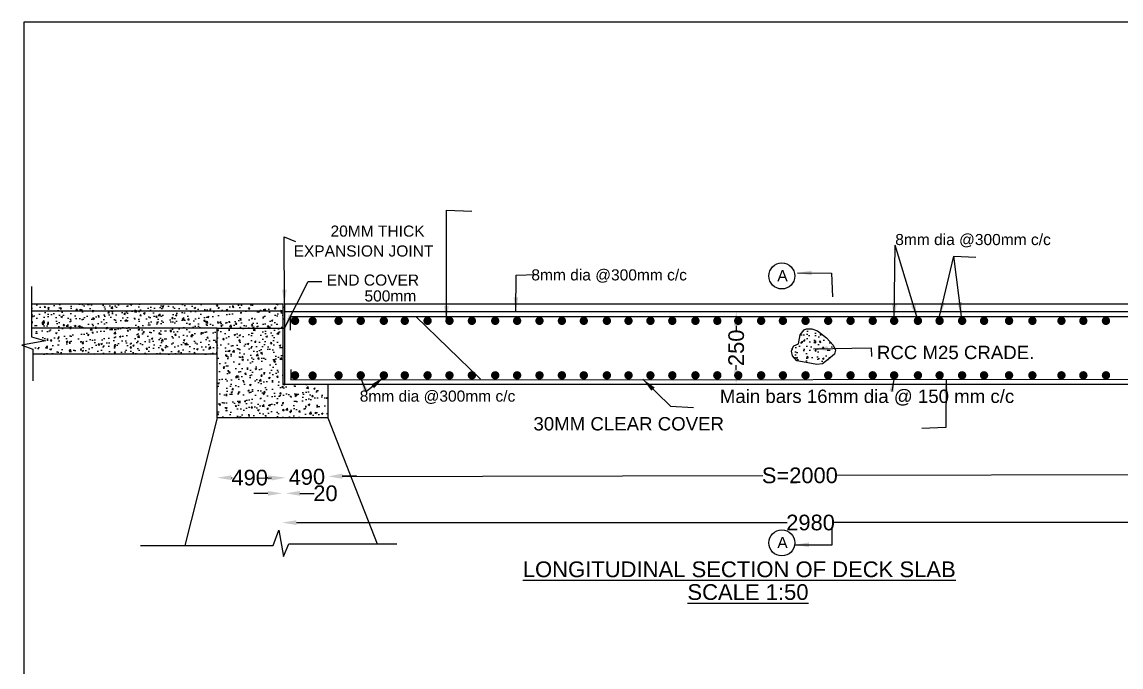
# Model space of a CAD drawing. Header units: millimetres. Extents: x 71251 to 87659, y 3064 to 14226.
# Drawn here: x 71251 to 78978, y 9692 to 14226 of the extents above; entities that cross this region are included whole.
import ezdxf

# ---------------------------------------------------------------- set-up
doc = ezdxf.new("R2010")
doc.units = ezdxf.units.MM
doc.header["$MEASUREMENT"] = 0
for name, color, linetype in [('DIMENSION', 7, 'Continuous'), ('DRAWING', 7, 'Continuous'), ('TEXT', 7, 'Continuous')]:
    doc.layers.add(name, color=color, linetype=linetype)
doc.styles.get("Standard").update_dxf_attribs({"font": 'arial.ttf'})
doc.dimstyles.get("Standard").update_dxf_attribs({"dimtxt": 110, "dimasz": 100, "dimexe": 0.18, "dimexo": 0.0625, "dimgap": 0.09, "dimtad": 0, "dimdec": 0, "dimzin": 0, "dimdsep": 46, "dimtxsty": 'Standard', "dimcen": 0.09, "dimse1": 1, "dimse2": 1, "dimadec": 0, "dimazin": 0, "dimtfac": 1, "dimtdec": 0, "dimtofl": 0, "dimtmove": 0, "dimatfit": 3, "dimfxl": 1, "dimtolj": 1, "dimtzin": 0, "dimarcsym": 0})
pattern_1 = [(50, (69886.36, 2517.42), (112.1495, -9.8118), [11.7269, -128.9955]), (355, (69886.36, 2517.42), (-21.6949, 117.6114), [9.3815, -103.1964]), (100.4514, (69895.7, 2516.6), (90.4546, 107.7996), [9.9663, -109.6293]), (46.1842, (69886.36, 2548.69), (166.8719, -25.8803), [17.5903, -193.4932]), (96.6356, (69900.26, 2546.53), (146.142, 152.3114), [14.9495, -164.444]), (351.1842, (69886.36, 2548.69), (146.142, 152.3114), [14.0722, -154.7946]), (21, (69901.99, 2540.87), (93.3313, -62.95274), [11.7269, -128.9955]), (326, (69901.99, 2540.87), (38.0443, 113.3831), [9.3815, -103.1964]), (71.4514, (69909.77, 2535.63), (131.3756, 50.4304), [9.9663, -109.6293]), (37.5, (69886.357, 2517.42), (1.90129, 52.05066), [0, -101.9455, 0, -104.75995, 0, -103.58727]), (7.5, (69886.36, 2517.42), (41.13306, 61.66948), [0, -59.7288, 0, -99.60014, 0, -39.48043]), (327.5, (69851.49, 2517.42), (83.46748, -3.52664), [0, -39.08954, 0, -121.95935, 0, -161.83068]), (317.5, (69835.854, 2517.42), (91.1859, 15.65223), [0, -50.8164, 0, -80.9935, 0, -114.92323])]

# ---------------------------------------------------------------- blocks, each defined once
blk = doc.blocks.new('*D4')
at = {"layer": 'Defpoints', "color": 0}
for p in [(72623.7, 11000.9), (73080, 11022.3), (73080, 11000.9)]:
    blk.add_point(p, dxfattribs=at)
at = {"layer": 'DIMENSION', "color": 0, "lineweight": -2}
for p, q in [((72723.7, 11022.3), (72728.2, 11022.3)), ((72980, 11022.3), (72975.4, 11022.3))]:
    blk.add_line(p, q, dxfattribs=at)
at = {"layer": 'DIMENSION', "color": 0}
for points in [[(72723.7, 11039), (72723.7, 11005.6), (72623.7, 11022.3)], [(72980, 11039), (72980, 11005.6), (73080, 11022.3)]]:
    blk.add_solid(points, dxfattribs=at)
at = {"layer": 'DIMENSION', "color": 0, "insert": (72851.8, 11022.3), "char_height": 110, "attachment_point": 5}
blk.add_mtext('\\A1;490', dxfattribs=at)
blk = doc.blocks.new('*D7')
at = {"layer": 'Defpoints', "color": 0}
for p in [(73402.7, 11016.6), (80037.4, 11045), (80037.5, 11030.2)]:
    blk.add_point(p, dxfattribs=at)
at = {"layer": 'DIMENSION', "color": 0, "lineweight": -2}
for p, q in [((73502.7, 11031.5), (76460.1, 11037.6)), ((79937.4, 11044.8), (76980, 11038.7))]:
    blk.add_line(p, q, dxfattribs=at)
at = {"layer": 'DIMENSION', "color": 0}
for points in [[(79937.4, 11061.4), (79937.5, 11028.1), (80037.4, 11045)], [(73502.6, 11048.2), (73502.7, 11014.8), (73402.7, 11031.3)]]:
    blk.add_solid(points, dxfattribs=at)
at = {"layer": 'DIMENSION', "color": 0, "insert": (76720.1, 11038.1), "char_height": 110, "attachment_point": 5, "rotation": 0.11805}
blk.add_mtext('\\A1;S=2000', dxfattribs=at)
blk = doc.blocks.new('*D5')
at = {"layer": 'Defpoints', "color": 0}
for p in [(73080, 11022.3), (73105.2, 11022.3), (73105.2, 10912.3)]:
    blk.add_point(p, dxfattribs=at)
at = {"layer": 'DIMENSION', "color": 0, "lineweight": -2}
for p, q in [((72980, 10912.3), (72880, 10912.3)), ((73205.2, 10912.3), (73305.2, 10912.3))]:
    blk.add_line(p, q, dxfattribs=at)
at = {"layer": 'DIMENSION', "color": 0}
for points in [[(72980, 10929), (72980, 10895.6), (73080, 10912.3)], [(73205.2, 10929), (73205.2, 10895.6), (73105.2, 10912.3)]]:
    blk.add_solid(points, dxfattribs=at)
at = {"layer": 'DIMENSION', "color": 0, "insert": (73384.8, 10912.3), "char_height": 110, "attachment_point": 5}
blk.add_mtext('\\A1;20', dxfattribs=at)
blk = doc.blocks.new('*D6')
at = {"layer": 'Defpoints', "color": 0}
for p in [(73105.2, 11022.3), (73402.7, 11031.3), (73402.7, 11031.3)]:
    blk.add_point(p, dxfattribs=at)
at = {"layer": 'DIMENSION', "color": 0, "lineweight": -2}
for p, q in [((73005.2, 11019.3), (72905.2, 11016.3)), ((73502.6, 11034.3), (73602.6, 11037.3))]:
    blk.add_line(p, q, dxfattribs=at)
at = {"layer": 'DIMENSION', "color": 0}
for points in [[(73502.1, 11051), (73503.1, 11017.7), (73402.7, 11031.3)], [(73004.7, 11036), (73005.7, 11002.6), (73105.2, 11022.3)]]:
    blk.add_solid(points, dxfattribs=at)
at = {"layer": 'DIMENSION', "color": 0, "insert": (73253.9, 11026.8), "char_height": 110, "attachment_point": 5, "rotation": 1.73109}
blk.add_mtext('\\A1;490', dxfattribs=at)
blk = doc.blocks.new('*D8')
at = {"layer": 'Defpoints', "color": 0}
for p in [(76246.8, 12190.4), (76273.6, 12190.3), (76245.4, 11680.5)]:
    blk.add_point(p, dxfattribs=at)
at = {"layer": 'DIMENSION', "color": 0, "lineweight": -2}
for p, q in [((76273.3, 12090.3), (76273.2, 12057.7)), ((76272.5, 11780.4), (76272.6, 11813))]:
    blk.add_line(p, q, dxfattribs=at)
at = {"layer": 'DIMENSION', "color": 0}
for points in [[(76256.7, 12090.3), (76290, 12090.2), (76273.6, 12190.3)], [(76255.8, 11780.4), (76289.2, 11780.3), (76272.2, 11680.4)]]:
    blk.add_solid(points, dxfattribs=at)
at = {"layer": 'DIMENSION', "color": 0, "insert": (76272.9, 11935.3), "char_height": 110, "attachment_point": 5, "rotation": 89.84883}
blk.add_mtext('\\A1;250', dxfattribs=at)
blk = doc.blocks.new('*D12')
at = {"layer": 'Defpoints', "color": 0, "lineweight": -2}
for p, q in [((73180, 10706.6), (76630.3, 10706.6)), ((80410.8, 10706.6), (76960.5, 10706.6))]:
    blk.add_line(p, q, dxfattribs=at)
at = {"layer": 'Defpoints', "color": 0}
for p in [(73080, 10912.3), (80510.8, 10914.4), (80510.8, 10706.6)]:
    blk.add_point(p, dxfattribs=at)
for points in [[(73180, 10723.2), (73180, 10689.9), (73080, 10706.6)], [(80410.8, 10723.2), (80410.8, 10689.9), (80510.8, 10706.6)]]:
    blk.add_solid(points, dxfattribs=at)
at = {"layer": 'Defpoints', "color": 0, "insert": (76795.4, 10706.6), "char_height": 110, "attachment_point": 5}
blk.add_mtext('\\A1;2980', dxfattribs=at)

msp = doc.modelspace()

# ---------------------------------------------------------------- hatches: boundary and pattern name
at = {"layer": 'DRAWING'}
h = msp.add_hatch(dxfattribs=at)
h.set_pattern_fill('AR-CONC', color=256, scale=15.635814)
h.set_pattern_definition(pattern_1)
h.paths.add_polyline_path([(71317.3, 12073.3), (71317.3, 12012.9), (71417.2, 11985.2), (71250.7, 11953.8), (71326.6, 11926), (71326.6, 11890.6), (72622.7, 11890.6), (72622.7, 12073.3)])
h.paths.add_polyline_path([(72622.7, 12073.3), (73086.9, 12073.3), (73086.9, 12192), (71317.3, 12192), (71317.3, 12073.3)])
h.paths.add_polyline_path([(73086.9, 12192), (73086.9, 12241.7), (71317.3, 12241.7), (71317.3, 12192)])
h.paths.add_polyline_path([(72622.7, 11443.3), (73401.4, 11443.3), (73401.4, 11680.5), (73096.2, 11680.5), (73086.9, 11680.5), (73086.9, 12073.3), (72622.7, 12073.3)])
h = msp.add_hatch(dxfattribs=at)
h.set_pattern_fill('AR-CONC', color=256, scale=15.635814)
h.set_pattern_definition(pattern_1)
h.paths.add_polyline_path([(76710.6, 11962.5), (76677.2, 11949.8), (76667.3, 11933.1), (76661.4, 11912.5), (76667.3, 11879.1), (76698.8, 11844.8), (76765.6, 11832.1), (76839.2, 11817.3), (76879.5, 11823.2), (76922.7, 11855.6), (76963.9, 11889.9), (76971.8, 11919.4), (76955.1, 11952.7), (76908, 12005.7), (76845.1, 12054.7), (76803.9, 12067.5), (76766.5, 12069.5), (76749.8, 12061.6), (76722.3, 12026.3)])

# ---------------------------------------------------------------- linework, layer by layer
at = {"layer": 'Defpoints'}
msp.add_lwpolyline([(73140.9, 11782.6), (73140.9, 11713.6), (73140.9, 11710.5), (80484.9, 11714.2), (80484.9, 11714.2)], dxfattribs=at)
at = {"layer": 'DRAWING'}
msp.add_lwpolyline([(71265.7, 14225.5), (87658.6, 14225.5), (87658.6, 3063.9), (71265.7, 3063.9)], close=True, dxfattribs=at)
for points in [[(71317.3, 12365.8), (71317.3, 12012.9), (71417.2, 11985.2), (71250.7, 11953.8), (71326.6, 11926), (71326.6, 11702.5)], [(73096.2, 11680.5), (73086.9, 11680.5), (73086.9, 12241.7), (71317.3, 12241.7)], [(73096.2, 12243.9), (73096.2, 11680.5), (80503.9, 11680.5), (80503.9, 12243.9)], [(73096.2, 12243.9), (80503.9, 12243.9)], [(73086.9, 12192), (71317.3, 12192)], [(73096.2, 12190.4), (80503.9, 12190.4)], [(73139, 12060.3), (73139, 12156.1), (80503.9, 12156.1)], [(74020, 12156.1), (74474, 11714.2)], [(72622.7, 12073.3), (71317.3, 12073.3)], [(73401.4, 11680.5), (73401.4, 11443.3), (72622.7, 11443.3), (72622.7, 12073.3), (73096.2, 12073.3)], [(76710.6, 11962.5), (76722.3, 12026.3), (76749.8, 12061.6), (76766.5, 12069.5), (76803.9, 12067.5), (76845.1, 12054.7), (76908, 12005.7), (76955.1, 11952.7), (76971.8, 11919.4), (76963.9, 11889.9), (76922.7, 11855.6), (76879.5, 11823.2), (76839.2, 11817.3), (76765.6, 11832.1), (76698.8, 11844.8), (76667.3, 11879.1), (76661.4, 11912.5), (76667.3, 11933.1), (76677.2, 11949.8), (76710.6, 11962.5)], [(72622.7, 11890.6), (71326.6, 11890.6)], [(72622.7, 11443.3), (72394.8, 10545.2)], [(73401.4, 11443.3), (73747.5, 10556.4)], [(72084.7, 10545.2), (73017.9, 10545.2), (73056, 10652.5), (73089.6, 10469.2), (73127.6, 10556.4), (73886.3, 10556.4)]]:
    msp.add_lwpolyline(points, dxfattribs=at)
at = {"layer": 'DRAWING', "const_width": 29.3}
for points in [[(73155.9, 12124.9, 1), (73185.2, 12124.9, 1)], [(73279.8, 12123.2, 1), (73309.1, 12123.2, 1)], [(73462.3, 12124.9, 1), (73491.6, 12124.9, 1)], [(73618, 12124.9, 1), (73647.3, 12124.9, 1)], [(73780.4, 12124.9, 1), (73809.7, 12124.9, 1)], [(73927.7, 12124.9, 1), (73957, 12124.9, 1)], [(74088, 12124.9, 1), (74117.3, 12124.9, 1)], [(74242, 12124.9, 1), (74271.3, 12124.9, 1)], [(74399.4, 12124.9, 1), (74428.7, 12124.9, 1)], [(74563.5, 12124.9, 1), (74592.8, 12124.9, 1)], [(74717.5, 12124.9, 1), (74746.8, 12124.9, 1)], [(74874.9, 12124.9, 1), (74904.2, 12124.9, 1)], [(75032.2, 12124.9, 1), (75061.6, 12124.9, 1)], [(75186.3, 12124.9, 1), (75215.6, 12124.9, 1)], [(75348.7, 12124.9, 1), (75378, 12124.9, 1)], [(75500.7, 12124.9, 1), (75530, 12124.9, 1)], [(75654.7, 12124.9, 1), (75684, 12124.9, 1)], [(75808.7, 12124.9, 1), (75838.1, 12124.9, 1)], [(75971.1, 12124.9, 1), (76000.5, 12124.9, 1)], [(76125.2, 12124.9, 1), (76154.5, 12124.9, 1)], [(76272.5, 12124.9, 1), (76301.8, 12124.9, 1)], [(76433.2, 12124.9, 1), (76462.6, 12124.9, 1)], [(76586.5, 12124.9, 1), (76615.8, 12124.9, 1)], [(76745.6, 12124.9, 1), (76774.9, 12124.9, 1)], [(76904.6, 12124.9, 1), (76933.9, 12124.9, 1)], [(77062, 12124.9, 1), (77091.3, 12124.9, 1)], [(77217.7, 12124.9, 1), (77247, 12124.9, 1)], [(77368.4, 12124.9, 1), (77397.7, 12124.9, 1)], [(77535.8, 12124.9, 1), (77565.1, 12124.9, 1)], [(77688.2, 12124.9, 1), (77717.5, 12124.9, 1)], [(77846.6, 12124.9, 1), (77875.9, 12124.9, 1)], [(78000.6, 12124.9, 1), (78029.9, 12124.9, 1)], [(78176.4, 12124.9, 1), (78205.7, 12124.9, 1)], [(78340.5, 12124.9, 1), (78369.8, 12124.9, 1)], [(78544.8, 12124.9, 1), (78574.1, 12124.9, 1)], [(78698.8, 12124.9, 1), (78728.1, 12124.9, 1)], [(78857.9, 12124.9, 1), (78887.2, 12124.9, 1)], [(73155.9, 11741.9, 1), (73185.2, 11741.9, 1)], [(73279.8, 11740.2, 1), (73309.1, 11740.2, 1)], [(73462.3, 11741.9, 1), (73491.6, 11741.9, 1)], [(73618, 11741.9, 1), (73647.3, 11741.9, 1)], [(73780.4, 11741.9, 1), (73809.7, 11741.9, 1)], [(73927.7, 11741.9, 1), (73957, 11741.9, 1)], [(74088, 11741.9, 1), (74117.3, 11741.9, 1)], [(74242, 11741.9, 1), (74271.3, 11741.9, 1)], [(74399.4, 11741.9, 1), (74428.7, 11741.9, 1)], [(74563.5, 11741.9, 1), (74592.8, 11741.9, 1)], [(74717.5, 11741.9, 1), (74746.8, 11741.9, 1)], [(74874.9, 11741.9, 1), (74904.2, 11741.9, 1)], [(75032.2, 11741.9, 1), (75061.6, 11741.9, 1)], [(75186.3, 11741.9, 1), (75215.6, 11741.9, 1)], [(75348.7, 11741.9, 1), (75378, 11741.9, 1)], [(75500.7, 11741.9, 1), (75530, 11741.9, 1)], [(75654.7, 11741.9, 1), (75684, 11741.9, 1)], [(75808.7, 11741.9, 1), (75838.1, 11741.9, 1)], [(75971.1, 11741.9, 1), (76000.5, 11741.9, 1)], [(76125.2, 11741.9, 1), (76154.5, 11741.9, 1)], [(76272.5, 11741.9, 1), (76301.8, 11741.9, 1)], [(76433.2, 11741.9, 1), (76462.6, 11741.9, 1)], [(76586.5, 11741.9, 1), (76615.8, 11741.9, 1)], [(76745.6, 11741.9, 1), (76774.9, 11741.9, 1)], [(76904.6, 11741.9, 1), (76933.9, 11741.9, 1)], [(77062, 11741.9, 1), (77091.3, 11741.9, 1)], [(77217.7, 11741.9, 1), (77247, 11741.9, 1)], [(77368.4, 11741.9, 1), (77397.7, 11741.9, 1)], [(77535.8, 11741.9, 1), (77565.1, 11741.9, 1)], [(77688.2, 11741.9, 1), (77717.5, 11741.9, 1)], [(77846.6, 11741.9, 1), (77875.9, 11741.9, 1)], [(78000.6, 11741.9, 1), (78029.9, 11741.9, 1)], [(78176.4, 11741.9, 1), (78205.7, 11741.9, 1)], [(78340.5, 11741.9, 1), (78369.8, 11741.9, 1)], [(78544.8, 11741.9, 1), (78574.1, 11741.9, 1)], [(78698.8, 11741.9, 1), (78728.1, 11741.9, 1)], [(78857.9, 11741.9, 1), (78887.2, 11741.9, 1)]]:
    msp.add_lwpolyline(points, format="xyb", close=True, dxfattribs=at)
at = {"layer": 'TEXT'}
for centre in [(76593.4, 12440.3), (76593.4, 10564.1)]:
    msp.add_circle(centre, 91.5, dxfattribs=at)

# ---------------------------------------------------------------- texts
for s, height, p in [('20MM THICK', 78.18, (73420.3, 12716.5)), ('8mm dia @300mm c/c', 78.179, (77390.8, 12657.3)), ('EXPANSION JOINT', 78.179, (73160.4, 12576.8)), ('END COVER', 78.18, (73393.6, 12372.4)), ('8mm dia @300mm c/c', 78.179, (74832.4, 12408.8)), ('A', 78.2, (76561.7, 12403.4)), ('500mm', 78.18, (73658.9, 12260.9)), ('RCC M25 CRADE.', 93.815, (77262, 11855.8)), ('8mm dia @300mm c/c', 78.179, (73625.5, 11556.7)), ('Main bars 16mm dia @ 150 mm c/c', 93.815, (76157.3, 11547.7)), ('30MM CLEAR COVER', 93.815, (74846.9, 11354.5)), ('A', 78.2, (76561.7, 10527.2)), ('%%ULONGITUDINAL SECTION OF DECK SLAB', 110.787, (74772, 10323.1)), ('%%USCALE 1:50', 110.787, (75929.5, 10163.1))]:
    msp.add_text(s, height=height, dxfattribs=at).set_placement(p)

# ---------------------------------------------------------------- dimensions: what is measured, and where the dimension line sits
at = {"layer": 'Defpoints'}
dim = msp.add_linear_dim(base=(80510.8, 10706.6), p1=(73080, 10912.3), p2=(80510.8, 10914.4), text='2980', dimstyle='Standard', override={"dimfxl": 2000}, dxfattribs=at)
dim.commit()
dim.dimension.update_dxf_attribs({"geometry": '*D12', "text_midpoint": (76795.4, 10706.6)})
at = {"layer": 'DIMENSION'}
for p1, p2, distance, text, picture, middle in [((76245.4, 11680.5), (76246.8, 12190.4), -26.8, '250', '*D8', (76272.9, 11935.3)), ((72623.7, 11000.9), (73080, 11000.9), 21.4, '490', '*D4', (72851.8, 11022.3)), ((73105.2, 11022.3), (73402.7, 11031.3), 0, '490', '*D6', (73253.9, 11026.8)), ((73402.7, 11016.6), (80037.5, 11030.2), 14.8, 'S=2000', '*D7', (76720.1, 11038.1)), ((73080, 11022.3), (73105.2, 11022.3), -110, '20', '*D5', (73384.8, 10912.3))]:
    dim = msp.add_aligned_dim(p1=p1, p2=p2, distance=distance, text=text, dimstyle='Standard', dxfattribs=at)
    dim.commit()
    dim.dimension.update_dxf_attribs({"geometry": picture, "text_midpoint": middle})

# ---------------------------------------------------------------- leaders
at = {"layer": 'Defpoints'}
for points in [[(77383, 12139.5), (77390.8, 12657.3)], [(77546.3, 12138.9), (77390.8, 12657.3)], [(74722.4, 12190.4), (74725.8, 12445.3), (74869.6, 12450.2)], [(73630.7, 11727.4), (73670.5, 11626)], [(73793.3, 11727.3), (73670.5, 11626)], [(77383, 11727.2), (77366.7, 11628.2)]]:
    msp.add_leader(points, dimstyle='Standard', override={"dimgap": 0.09, "dimtad": 0, "dimfxl": 2000}, dxfattribs=at)
at = {"layer": 'TEXT'}
for points in [[(74235, 12128.6), (74235, 12903.9), (74414.8, 12896.1)], [(73096.2, 12243.9), (73095.2, 12715), (73172.8, 12682.2)], [(77702.2, 12156.1), (77803.1, 12578.9)], [(77855.7, 12156.1), (77803.1, 12578.9), (77956.5, 12572.4)], [(76704.1, 12462.3), (76942.7, 12460.4), (76950, 12294.2)], [(73096.2, 12073.3), (73262.4, 12401.8), (73358, 12401.8)], [(76815.5, 11928.1), (77222, 11934.7), (77224.2, 11873.6)], [(75616.5, 11714.2), (75811.6, 11524.7), (75971.3, 11515.8)], [(77749.5, 11714.2), (77746.6, 11374.3), (77578.1, 11368.4)], [(76683.9, 10550.9), (76947.9, 10550.9), (76947.9, 10669.3)]]:
    msp.add_leader(points, dimstyle='Standard', override={"dimgap": 0.09, "dimtad": 0}, dxfattribs=at)

doc.saveas('drawing.dxf')
